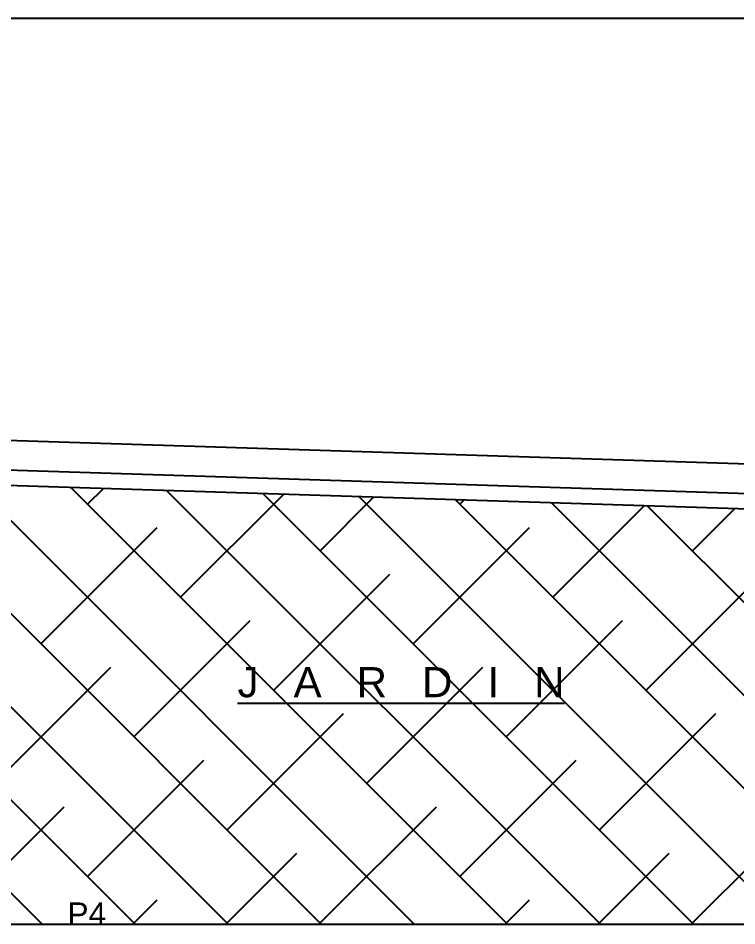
# Model space of a CAD drawing. Header units: millimetres. Extents: x 31778 to 54642, y 18502 to 28743.
# Drawn here: x 43614 to 44091, y 22364 to 22967 of the extents above; entities that cross this region are included whole.
import ezdxf

# ---------------------------------------------------------------- set-up
doc = ezdxf.new("R2010")
doc.units = ezdxf.units.MM
doc.layers.add('Plan Archi', color=8, linetype='Continuous')
doc.styles.add('ARIAL', font='arial.ttf')
doc.styles.get("Standard").update_dxf_attribs({"font": 'arial.ttf'})

msp = doc.modelspace()

# ---------------------------------------------------------------- linework, layer by layer
msp.add_lwpolyline([(42458.034, 19422.138), (42458.034, 22967.142), (47918.034, 22967.142), (47918.034, 19422.138)])
at = {"layer": 'Plan Archi', "color": 0}
for p, q in [((42679.444, 22716.124), (44991.526, 22642.286)), ((44971.956, 22622.9), (42688.701, 22695.819))]:
    msp.add_line(p, q, dxfattribs=at)
at = {"layer": 'Plan Archi'}
for p, q in [((43279.819, 22666.935), (44962.171, 22613.208)), ((43328.813, 22665.371), (43629.726, 22364.458)), ((43392.726, 22663.33), (43691.588, 22364.467)), ((43456.639, 22661.289), (43753.451, 22364.476)), ((43520.552, 22659.247), (43815.314, 22364.485)), ((43584.465, 22657.206), (43877.177, 22364.494)), ((43648.378, 22655.165), (43939.04, 22364.503)), ((43659.679, 22643.864), (43670.281, 22654.466)), ((43712.291, 22653.124), (44000.903, 22364.512)), ((43721.551, 22581.992), (43790.195, 22650.636)), ((43776.204, 22651.083), (44062.766, 22364.521)), ((43814.359, 22612.928), (43850.152, 22648.721)), ((43840.117, 22649.042), (44124.629, 22364.53)), ((43904.029, 22647.001), (44186.492, 22364.539)), ((43907.166, 22643.864), (43910.109, 22646.806)), ((43967.942, 22644.96), (44248.354, 22364.548)), ((43969.038, 22581.992), (44030.023, 22642.977)), ((44031.855, 22642.918), (44310.217, 22364.557)), ((44061.846, 22612.928), (44089.98, 22641.062)), ((43628.743, 22551.056), (43706.083, 22628.396)), ((43876.23, 22551.056), (43953.57, 22628.396)), ((43783.423, 22520.12), (43860.762, 22597.46)), ((44030.91, 22520.12), (44108.25, 22597.46)), ((43690.615, 22489.184), (43767.955, 22566.524)), ((43938.102, 22489.184), (44015.442, 22566.524)), ((43597.807, 22458.248), (43675.147, 22535.588)), ((43845.294, 22458.248), (43922.634, 22535.588)), ((43752.487, 22427.312), (43829.827, 22504.652)), ((43999.974, 22427.312), (44077.314, 22504.652)), ((43659.679, 22396.376), (43737.019, 22473.716)), ((43907.166, 22396.376), (43984.506, 22473.716)), ((43566.871, 22365.441), (43644.211, 22442.78)), ((43814.359, 22365.441), (43891.698, 22442.78)), ((44061.846, 22365.441), (44139.186, 22442.78)), ((43751.522, 22364.476), (43798.891, 22411.844)), ((43999.045, 22364.511), (44046.378, 22411.844)), ((43689.641, 22364.467), (43706.083, 22380.908)), ((43937.164, 22364.502), (43953.57, 22380.908)), ((44615.622, 22364.601), (43603.989, 22364.454))]:
    msp.add_line(p, q, dxfattribs=at)

# ---------------------------------------------------------------- texts
msp.add_text('%%uJ   A   R   D   I   N%%u', height=20, dxfattribs=at).set_placement((43759.484, 22515.57))
at = {"layer": 'Plan Archi', "linetype": 'ByBlock', "style": 'ARIAL'}
msp.add_text('P4', height=15, dxfattribs=at).set_placement((43646.457, 22364.086))

doc.saveas('drawing.dxf')
